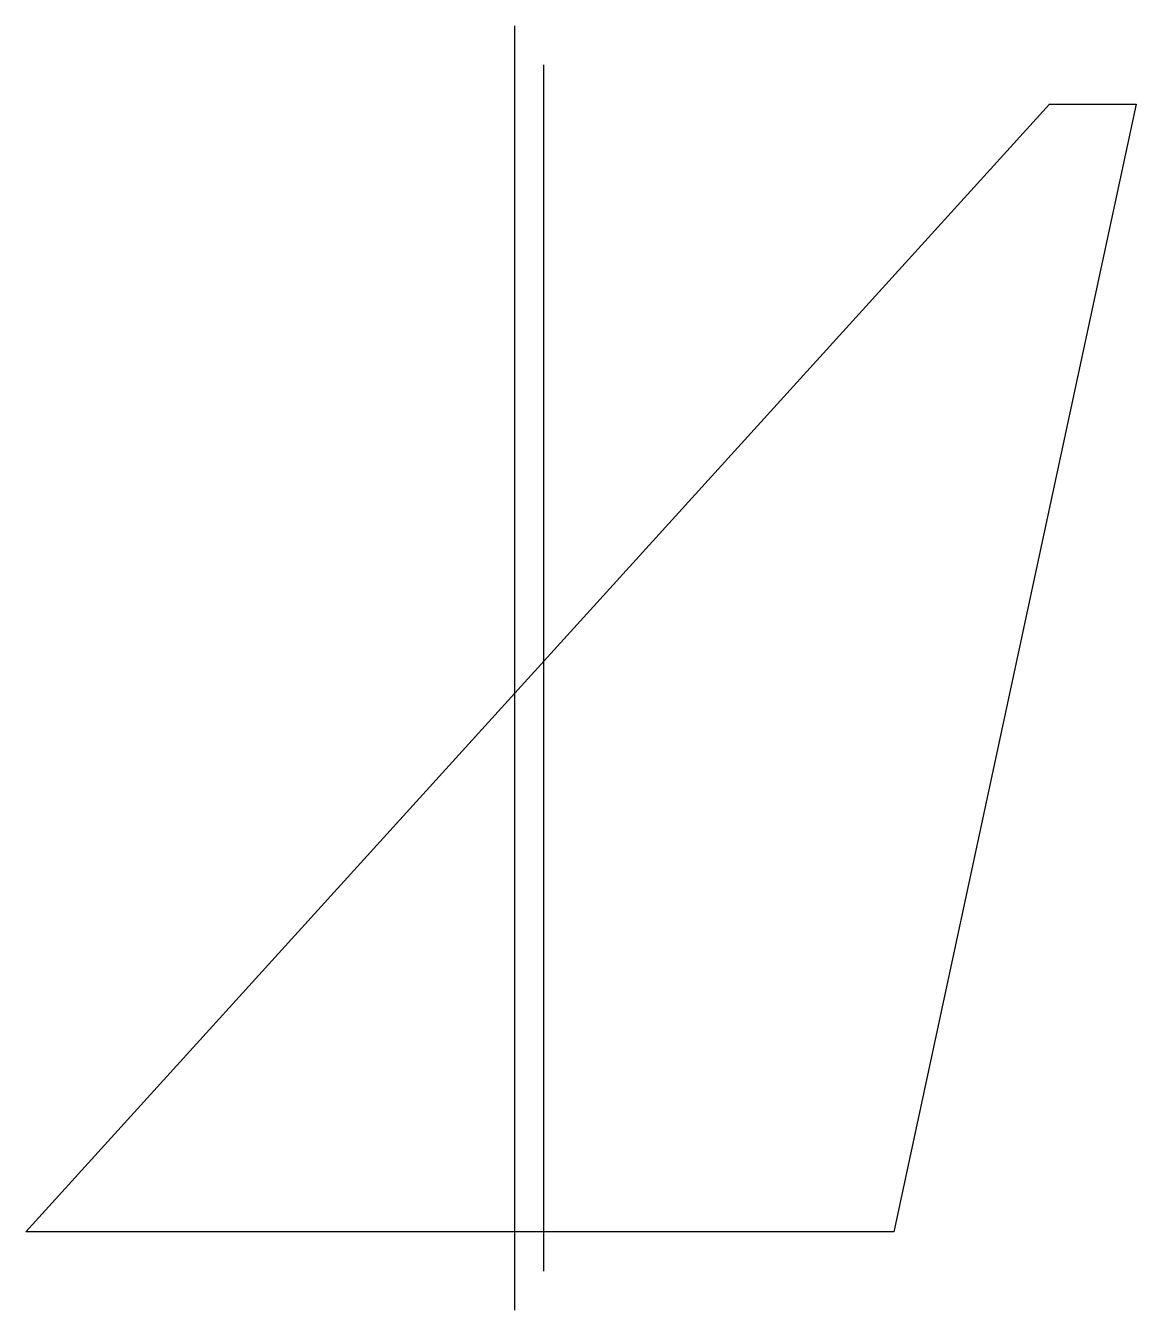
# Model space of a CAD drawing. Header units: metres. Extents: x 0 to 113, y -8 to 123.
import ezdxf

# ---------------------------------------------------------------- set-up
doc = ezdxf.new("R2010")
doc.units = ezdxf.units.M

msp = doc.modelspace()

# ---------------------------------------------------------------- linework, layer by layer
at = {"layer": 'HINGE'}
msp.add_line((49.9294, -8), (49.9294, 123.13), dxfattribs=at)
at = {"layer": 'PANEL_CP'}
msp.add_line((52.9102, -4), (52.9102, 119.13), dxfattribs=at)
at = {"layer": 'PROFILE'}
for p, q in [((0, 0), (104.5171, 115.13)), ((113.3789, 115.13), (88.6183, 0)), ((104.5171, 115.13), (113.3789, 115.13)), ((88.6183, 0), (0, 0))]:
    msp.add_line(p, q, dxfattribs=at)

doc.saveas('drawing.dxf')
